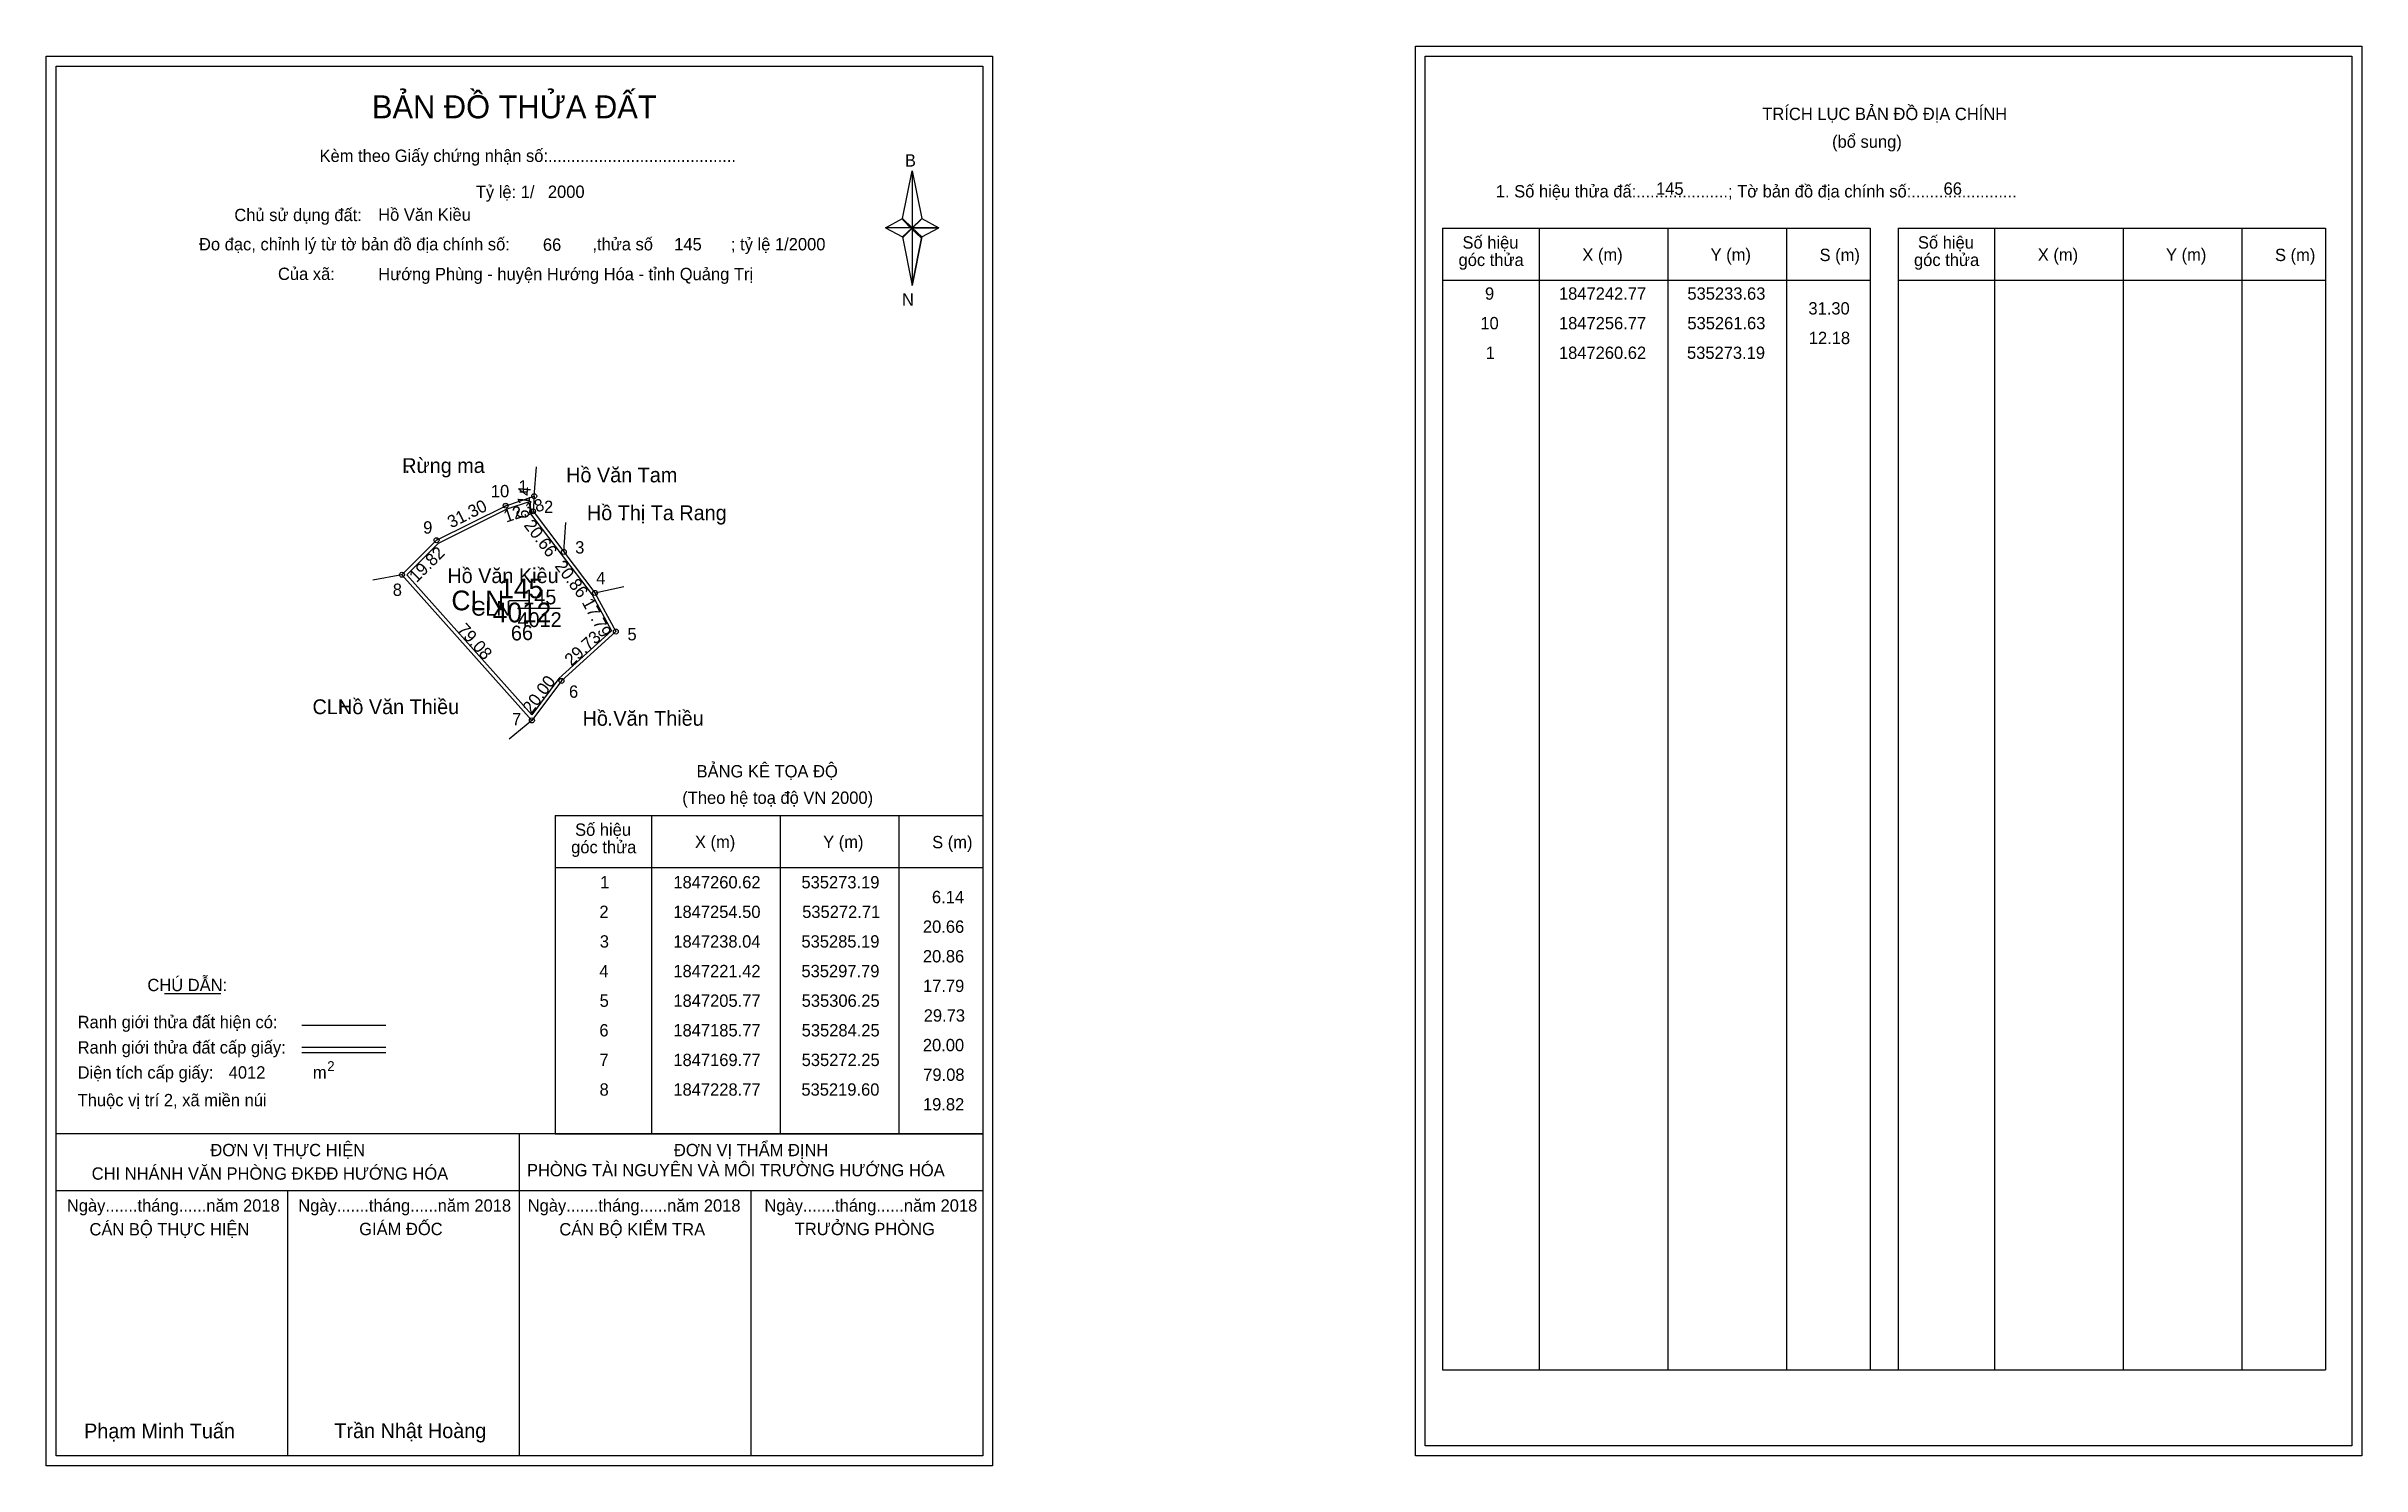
# Model space of a CAD drawing. Extents: x 535076 to 536014, y 1846868 to 1847443.
import ezdxf

# ---------------------------------------------------------------- set-up
doc = ezdxf.new("R2010")
doc.units = 0
for name, color, linetype in [('Level 1', 7, 'Continuous'), ('Level 10', 7, 'Continuous'), ('Level 11', 7, 'Continuous'), ('Level 13', 7, 'Continuous'), ('Level 2', 7, 'Continuous'), ('Level 27', 7, 'Continuous'), ('Level 3', 7, 'Continuous'), ('Level 36', 7, 'Continuous'), ('Level 4', 7, 'Continuous'), ('Level 49', 7, 'Continuous'), ('Level 5', 7, 'Continuous'), ('Level 53', 7, 'Continuous'), ('Level 55', 7, 'Continuous'), ('Level 6', 7, 'Continuous'), ('Level 60', 7, 'Continuous'), ('Level 63', 7, 'Continuous'), ('Level 7', 7, 'Continuous'), ('Level 9', 7, 'Continuous')]:
    doc.layers.add(name, color=color, linetype=linetype)

msp = doc.modelspace()

# ---------------------------------------------------------------- linework, layer by layer
at = {"layer": 'Level 1'}
for p, q in [((535079.52, 1847434.92), (535079.52, 1847434.92)), ((535634.16, 1847438.92), (535634.16, 1847438.92)), ((535422.36, 1847373.16), (535426.3, 1847392.44)), ((535426.3, 1847392.44), (535426.3, 1847369.39)), ((535426.3, 1847392.44), (535430.23, 1847373.16)), ((535415.47, 1847369.39), (535422.36, 1847373.16)), ((535422.36, 1847373.16), (535426.3, 1847369.39)), ((535426, 1847368.95), (535422.36, 1847372.72)), ((535426.3, 1847369.39), (535422.36, 1847365.71)), ((535429.94, 1847372.72), (535426, 1847368.95)), ((535426, 1847368.95), (535429.94, 1847372.72)), ((535430.23, 1847373.16), (535426.3, 1847369.39)), ((535426.3, 1847369.39), (535426.3, 1847345.99)), ((535426.3, 1847369.39), (535437.12, 1847369.39)), ((535426.3, 1847369.39), (535430.23, 1847365.71)), ((535430.23, 1847365.71), (535437.12, 1847369.39)), ((535641.23, 1847369.21), (535814.43, 1847369.21)), ((535680.41, 1846906.68), (535680.41, 1847369.21)), ((535732.55, 1846906.68), (535732.55, 1847369.21)), ((535780.5, 1847369.21), (535780.5, 1846906.68)), ((535814.43, 1847369.21), (535814.43, 1846906.68)), ((535825.74, 1847369.21), (535998.95, 1847369.21)), ((535864.92, 1846906.68), (535864.92, 1847369.21)), ((535917.07, 1846906.68), (535917.07, 1847369.21)), ((535965.01, 1847369.21), (535965.01, 1846906.68)), ((535998.95, 1847369.21), (535998.95, 1846906.68)), ((535426, 1847368.95), (535422.36, 1847365.27)), ((535422.36, 1847365.27), (535426, 1847368.95)), ((535422.36, 1847365.71), (535426.3, 1847345.99)), ((535429.94, 1847365.27), (535426, 1847368.95)), ((535430.23, 1847365.71), (535426.3, 1847345.99)), ((535641.23, 1847348.16), (535814.43, 1847348.16)), ((535825.74, 1847348.16), (535998.95, 1847348.16)), ((535281.71, 1847131.27), (535454.91, 1847131.27)), ((535320.89, 1847002.22), (535320.89, 1847131.27)), ((535373.03, 1847002.22), (535373.03, 1847131.27)), ((535420.97, 1847131.27), (535420.97, 1847002.22)), ((535281.71, 1847110.21), (535454.91, 1847110.21)), ((535123.35, 1847059.05), (535146.16, 1847059.05)), ((535179.08, 1847046.24), (535213.11, 1847046.24)), ((535179.08, 1847037.35), (535213.11, 1847037.35)), ((535179.08, 1847035.16), (535213.11, 1847035.16)), ((535293.17, 1847002.22), (535079.51, 1847002.22)), ((535454.91, 1847002.22), (535245.23, 1847002.22)), ((535267.21, 1846871.77), (535267.21, 1847002.22)), ((535281.71, 1847002.21), (535454.91, 1847002.21)), ((535454.91, 1846979.12), (535079.51, 1846979.12)), ((535173.36, 1846871.77), (535173.36, 1846979.12)), ((535361.06, 1846871.77), (535361.06, 1846979.12)), ((535641.23, 1846906.68), (535998.95, 1846906.68)), ((536009.56, 1846875.77), (536009.56, 1846875.77)), ((535454.91, 1846871.77), (535454.91, 1846871.77))]:
    msp.add_line(p, q, dxfattribs=at)
for points in [[(535422.36, 1847373.16), (535426.3, 1847392.44), (535426.3, 1847369.39)], [(535415.47, 1847369.39), (535422.36, 1847365.71), (535426.3, 1847369.39)], [(535426.3, 1847369.39), (535430.23, 1847373.16), (535437.12, 1847369.39)], [(535426.3, 1847369.39), (535426.3, 1847345.99), (535430.23, 1847365.71)]]:
    msp.add_lwpolyline(points, close=True, dxfattribs=at)
at = {"layer": 'Level 10'}
msp.add_line((535261.63, 1847256.77), (535273.19, 1847260.62), dxfattribs=at)
for points in [[(535285.19, 1847238.04), (535297.79, 1847221.42), (535306.25, 1847205.77), (535284.25, 1847185.77), (535272.25, 1847169.77), (535219.6, 1847228.77), (535233.63, 1847242.77), (535261.63, 1847256.77), (535273.19, 1847260.62), (535272.71, 1847254.5)], [(535284.07, 1847237.19), (535296.61, 1847220.66), (535304.5, 1847206.07), (535283.21, 1847186.72), (535272.16, 1847171.98), (535221.53, 1847228.71), (535234.46, 1847241.62), (535262.17, 1847255.47), (535271.63, 1847258.62), (535271.27, 1847254.08)]]:
    msp.add_lwpolyline(points, close=True, dxfattribs=at)
at = {"layer": 'Level 11'}
for centre in [(535261.63, 1847256.77), (535273.19, 1847260.62), (535272.71, 1847254.5), (535233.63, 1847242.77), (535285.19, 1847238.04), (535285.19, 1847238.04), (535219.6, 1847228.77), (535297.79, 1847221.42), (535306.25, 1847205.77), (535284.25, 1847185.77), (535272.25, 1847169.77)]:
    msp.add_circle(centre, 1, dxfattribs=at)
at = {"layer": 'Level 27'}
for p, q in [((535273.19, 1847260.62), (535274.14, 1847272.58)), ((535285.19, 1847238.04), (535285.95, 1847250.02)), ((535219.6, 1847228.77), (535207.79, 1847226.62)), ((535297.79, 1847221.42), (535309.51, 1847223.99)), ((535272.25, 1847169.77), (535262.97, 1847162.16))]:
    msp.add_line(p, q, dxfattribs=at)
at = {"layer": 'Level 3'}
for p, q in [((535641.23, 1847369.21), (535641.23, 1846906.68)), ((535825.74, 1847369.21), (535825.74, 1846906.68)), ((535281.71, 1847131.27), (535281.71, 1847002.22))]:
    msp.add_line(p, q, dxfattribs=at)
at = {"layer": 'Level 63'}
for points in [[(535075.51, 1847438.92), (535458.91, 1847438.92), (535458.91, 1846867.77), (535075.51, 1846867.77)], [(535079.51, 1847434.92), (535454.91, 1847434.92), (535454.91, 1846871.77), (535079.51, 1846871.77)], [(535630.17, 1847442.92), (536013.57, 1847442.92), (536013.57, 1846871.77), (535630.17, 1846871.77)], [(535634.17, 1847438.92), (536009.57, 1847438.92), (536009.57, 1846875.77), (535634.17, 1846875.77)]]:
    msp.add_lwpolyline(points, close=True, dxfattribs=at)
at = {"layer": 'Level 7'}
msp.add_line((535262.91, 1847218.38), (535271, 1847218.38), dxfattribs=at)
at = {"layer": 'Level 9'}
msp.add_line((535266.43, 1847215.2), (535283.81, 1847215.2), dxfattribs=at)

# ---------------------------------------------------------------- texts
at = {"layer": 'Level 1'}
for s, height, p in [('BẢN ĐỒ THỬA ĐẤT', 9.3313, (535207.45, 1847413.73)), ('TRÍCH LỤC BẢN ĐỒ ĐỊA CHÍNH', 5, (535770.75, 1847413.04)), ('(bổ sung)', 5, (535799, 1847401.8)), ('Kèm theo Giấy chứng nhận số:.........................................', 5, (535186.21, 1847396.07)), ('B', 5, (535423.38, 1847394.19)), ('1. Số hiệu thửa đấ:....................; Tờ bản đồ địa chính số:.......................', 5, (535662.78, 1847381.68)), ('Chủ sử dụng đất:', 5, (535151.69, 1847372.09)), ('Đo đạc, chỉnh lý từ tờ bản đồ địa chính số:                  ,thửa số                 ; tỷ lệ 1/2000', 5, (535137.38, 1847360.23)), ('Số hiệu', 5, (535649.26, 1847360.95)), ('X (m)', 5, (535697.82, 1847356)), ('Y (m)', 5, (535749.78, 1847356)), ('S (m)', 5, (535793.93, 1847355.9)), ('Số hiệu', 5, (535833.78, 1847360.95)), ('X (m)', 5, (535882.34, 1847356)), ('Y (m)', 5, (535934.29, 1847356)), ('S (m)', 5, (535978.45, 1847355.9)), ('Của xã:', 5, (535169.37, 1847348.23)), ('góc thửa', 5, (535647.67, 1847353.89)), ('góc thửa', 5, (535832.19, 1847353.89)), ('N', 5, (535422.18, 1847337.85)), ('BẢNG KÊ TỌA ĐỘ', 5, (535338.97, 1847146.67)), ('(Theo hệ toạ độ VN 2000)', 5, (535333.17, 1847135.95)), ('Số hiệu', 5, (535289.74, 1847123)), ('góc thửa', 5, (535288.15, 1847115.94)), ('X (m)', 5, (535338.3, 1847118.05)), ('Y (m)', 5, (535390.25, 1847118.05)), ('S (m)', 5, (535434.41, 1847117.95)), ('CHÚ DẪN:', 5, (535116.47, 1847060.06)), ('Ranh giới thửa đất hiện có:', 5, (535088.21, 1847045.06)), ('Ranh giới thửa đất cấp giấy:', 5, (535088.21, 1847034.78)), ('2', 4, (535189.32, 1847027.68)), ('Diện tích cấp giấy:', 5, (535088.21, 1847024.62)), ('m', 5, (535183.52, 1847024.66)), ('Thuộc vị trí 2, xã miền núi', 5, (535088.21, 1847013.42)), ('ĐƠN VỊ THỰC HIỆN', 5, (535141.98, 1846993.18)), ('ĐƠN VỊ THẨM ĐỊNH', 5, (535329.79, 1846993.18)), ('CHI NHÁNH VĂN PHÒNG ĐKĐĐ HƯỚNG HÓA', 5, (535093.9, 1846983.66)), ('PHÒNG TÀI NGUYÊN VÀ MÔI TRƯỜNG HƯỚNG HÓA', 5, (535270.24, 1846985.04)), ('Ngày.......tháng......năm 2018', 5, (535083.85, 1846970.71)), ('Ngày.......tháng......năm 2018', 5, (535177.59, 1846970.71)), ('Ngày.......tháng......năm 2018', 5, (535270.54, 1846970.71)), ('Ngày.......tháng......năm 2018', 5, (535366.46, 1846970.71)), ('CÁN BỘ THỰC HIỆN', 5, (535093.01, 1846961.08)), ('GIÁM ĐỐC', 5, (535202.28, 1846961.2)), ('CÁN BỘ KIỂM TRA', 5, (535283.36, 1846961.08)), ('TRƯỞNG PHÒNG', 5, (535378.74, 1846961.2)), ('Phạm Minh Tuấn', 6, (535090.83, 1846878.85)), ('Trần Nhật Hoàng', 6, (535192.22, 1846878.95))]:
    msp.add_text(s, height=height, dxfattribs=at).set_placement(p)
at = {"layer": 'Level 11'}
msp.add_text('Tỷ lệ: 1/', height=5, dxfattribs=at).set_placement((535249.53, 1847381.45))
at = {"layer": 'Level 13'}
for s, p in [('145', (535268.76, 1847216.8)), ('CLN', (535247.64, 1847212.2)), ('4012', (535266.44, 1847207.6))]:
    msp.add_text(s, height=6, dxfattribs=at).set_placement(p)
at = {"layer": 'Level 2'}
msp.add_text('Hồ Văn Kiều', height=6, dxfattribs=at).set_placement((535238, 1847225.41))
at = {"layer": 'Level 3'}
msp.add_text('CLN ', height=8, dxfattribs=at).set_placement((535239.63, 1847214.38))
at = {"layer": 'Level 36'}
for s, p in [('.', (535220.63, 1847270.03)), ('.', (535293.85, 1847266.23)), ('.', (535307.99, 1847250.9)), ('CLN', (535183.36, 1847172.3)), ('.', (535302.74, 1847167.61))]:
    msp.add_text(s, height=6, dxfattribs=at).set_placement(p)
at = {"layer": 'Level 4'}
msp.add_text('145', height=8, dxfattribs=at).set_placement((535259, 1847219.27))
at = {"layer": 'Level 49'}
for s, rotation, p in [('31.30', 26.56505, (535239.6, 1847247.54)), ('12.18', 18.42008, (535261.81, 1847249.87)), ('6.14', 85.51539, (535270.86, 1847251.37)), ('20.66', 307.16947, (535268.76, 1847248.79)), ('19.82', 44.93868, (535225.5, 1847225.34)), ('20.86', 307.16659, (535281.3, 1847232.25)), ('17.79', 298.39455, (535292.34, 1847217.63)), ('79.08', 311.74486, (535241.73, 1847206.38)), ('29.73', 42.27369, (535288.25, 1847191.57)), ('20.00', 53.1301, (535272.06, 1847172.19))]:
    msp.add_text(s, height=5, rotation=rotation, dxfattribs=at).set_placement(p)
at = {"layer": 'Level 5'}
msp.add_text('4012', height=8, dxfattribs=at).set_placement((535256.34, 1847209.49))
at = {"layer": 'Level 53'}
for s, p in [('9', (535658.38, 1847340.24)), ('1847242.77', (535688.35, 1847340.24)), ('535233.63', (535740.38, 1847340.24)), ('10', (535656.51, 1847328.24)), ('1847256.77', (535688.35, 1847328.24)), ('535261.63', (535740.38, 1847328.24)), ('31.30', (535789.41, 1847334.24)), ('12.18', (535789.57, 1847322.24)), ('1', (535658.67, 1847316.24)), ('1847260.62', (535688.34, 1847316.24)), ('535273.19', (535740.23, 1847316.24)), ('1', (535299.9, 1847101.71)), ('1847260.62', (535329.56, 1847101.71)), ('535273.19', (535381.45, 1847101.71)), ('6.14', (535434.32, 1847095.71)), ('2', (535299.6, 1847089.71)), ('1847254.50', (535329.54, 1847089.71)), ('535272.71', (535381.75, 1847089.71)), ('20.66', (535430.66, 1847083.71)), ('3', (535299.76, 1847077.71)), ('1847238.04', (535329.54, 1847077.71)), ('535285.19', (535381.45, 1847077.71)), ('4', (535299.58, 1847065.71)), ('1847221.42', (535329.56, 1847065.71)), ('535297.79', (535381.45, 1847065.71)), ('20.86', (535430.66, 1847071.71)), ('17.79', (535430.69, 1847059.71)), ('5', (535299.69, 1847053.71)), ('1847205.77', (535329.57, 1847053.71)), ('535306.25', (535381.54, 1847053.71)), ('29.73', (535430.99, 1847047.71)), ('6', (535299.59, 1847041.71)), ('1847185.77', (535329.57, 1847041.71)), ('535284.25', (535381.54, 1847041.71)), ('20.00', (535430.64, 1847035.71)), ('7', (535299.61, 1847029.71)), ('1847169.77', (535329.57, 1847029.71)), ('535272.25', (535381.54, 1847029.71)), ('8', (535299.66, 1847017.71)), ('1847228.77', (535329.57, 1847017.71)), ('535219.60', (535381.43, 1847017.71)), ('79.08', (535430.8, 1847023.71)), ('19.82', (535430.68, 1847011.71))]:
    msp.add_text(s, height=5, dxfattribs=at).set_placement(p)
at = {"layer": 'Level 55'}
for s, height, p in [('10', 0.8, (535261.06, 1847256.77)), ('0', 0.22, (535261.55, 1847256.55)), ('1', 0.8, (535272.97, 1847260.62)), ('0', 0.22, (535273.11, 1847260.4)), ('0', 0.22, (535273.11, 1847260.4)), ('0', 0.22, (535273.11, 1847260.4)), ('2', 0.8, (535272.44, 1847254.5)), ('0', 0.22, (535272.63, 1847254.28)), ('0', 0.22, (535272.63, 1847254.28)), ('9', 0.8, (535233.36, 1847242.77)), ('0', 0.22, (535233.55, 1847242.55)), ('3', 0.8, (535284.94, 1847238.04)), ('0', 0.22, (535285.11, 1847237.82)), ('0', 0.22, (535285.11, 1847237.82)), ('0', 0.22, (535285.11, 1847237.82)), ('0', 0.22, (535285.11, 1847237.82)), ('8', 0.8, (535219.34, 1847228.77)), ('148', 0.22, (535219.37, 1847228.55)), ('0', 0.22, (535219.52, 1847228.55)), ('4', 0.8, (535297.51, 1847221.42)), ('0', 0.22, (535297.71, 1847221.2)), ('0', 0.22, (535297.71, 1847221.2)), ('0', 0.22, (535297.71, 1847221.2)), ('5', 0.8, (535305.99, 1847205.77)), ('0', 0.22, (535306.17, 1847205.55)), ('6', 0.8, (535283.98, 1847185.77)), ('0', 0.22, (535284.17, 1847185.55)), ('7', 0.8, (535271.98, 1847169.77)), ('148', 0.22, (535272.02, 1847169.55)), ('0', 0.22, (535272.17, 1847169.55))]:
    msp.add_text(s, height=height, dxfattribs=at).set_placement(p)
at = {"layer": 'Level 6'}
for s, p in [('145', (535727.68, 1847382.76)), ('66', (535844.17, 1847382.8)), ('2000', (535278.72, 1847381.49)), ('Hồ Văn Kiều', (535209.96, 1847372.22)), ('66', (535276.7, 1847360.05)), ('145', (535329.91, 1847360.21)), ('Hướng Phùng - huyện Hướng Hóa - tỉnh Quảng Trị', (535209.99, 1847348.14)), ('4012', (535149.4, 1847024.63))]:
    msp.add_text(s, height=5, dxfattribs=at).set_placement(p)
at = {"layer": 'Level 60'}
for s, p in [('Rừng ma', (535219.7, 1847270.03)), ('Hồ Văn Tam', (535286.12, 1847266.23)), ('Hồ Thị Ta Rang', (535294.53, 1847250.9)), ('Hồ Văn Thiều', (535193.72, 1847172.3)), ('Hồ Văn Thiều', (535292.78, 1847167.61))]:
    msp.add_text(s, height=6, dxfattribs=at).set_placement(p)
at = {"layer": 'Level 7'}
msp.add_text('66', height=6, rotation=2, dxfattribs=at).set_placement((535263.84, 1847202.08))
at = {"layer": 'Level 9'}
for s, p in [('1', (535266.76, 1847262.06)), ('10', (535255.62, 1847260.18)), ('2', (535277.16, 1847253.8)), ('9', (535228.2, 1847245.46)), ('3', (535289.78, 1847237.39)), ('4', (535298.28, 1847224.93)), ('8', (535215.88, 1847220.22)), ('5', (535310.96, 1847202.2)), ('6', (535287.28, 1847178.96)), ('7', (535264.19, 1847167.77))]:
    msp.add_text(s, height=5, dxfattribs=at).set_placement(p)

doc.saveas('drawing.dxf')
